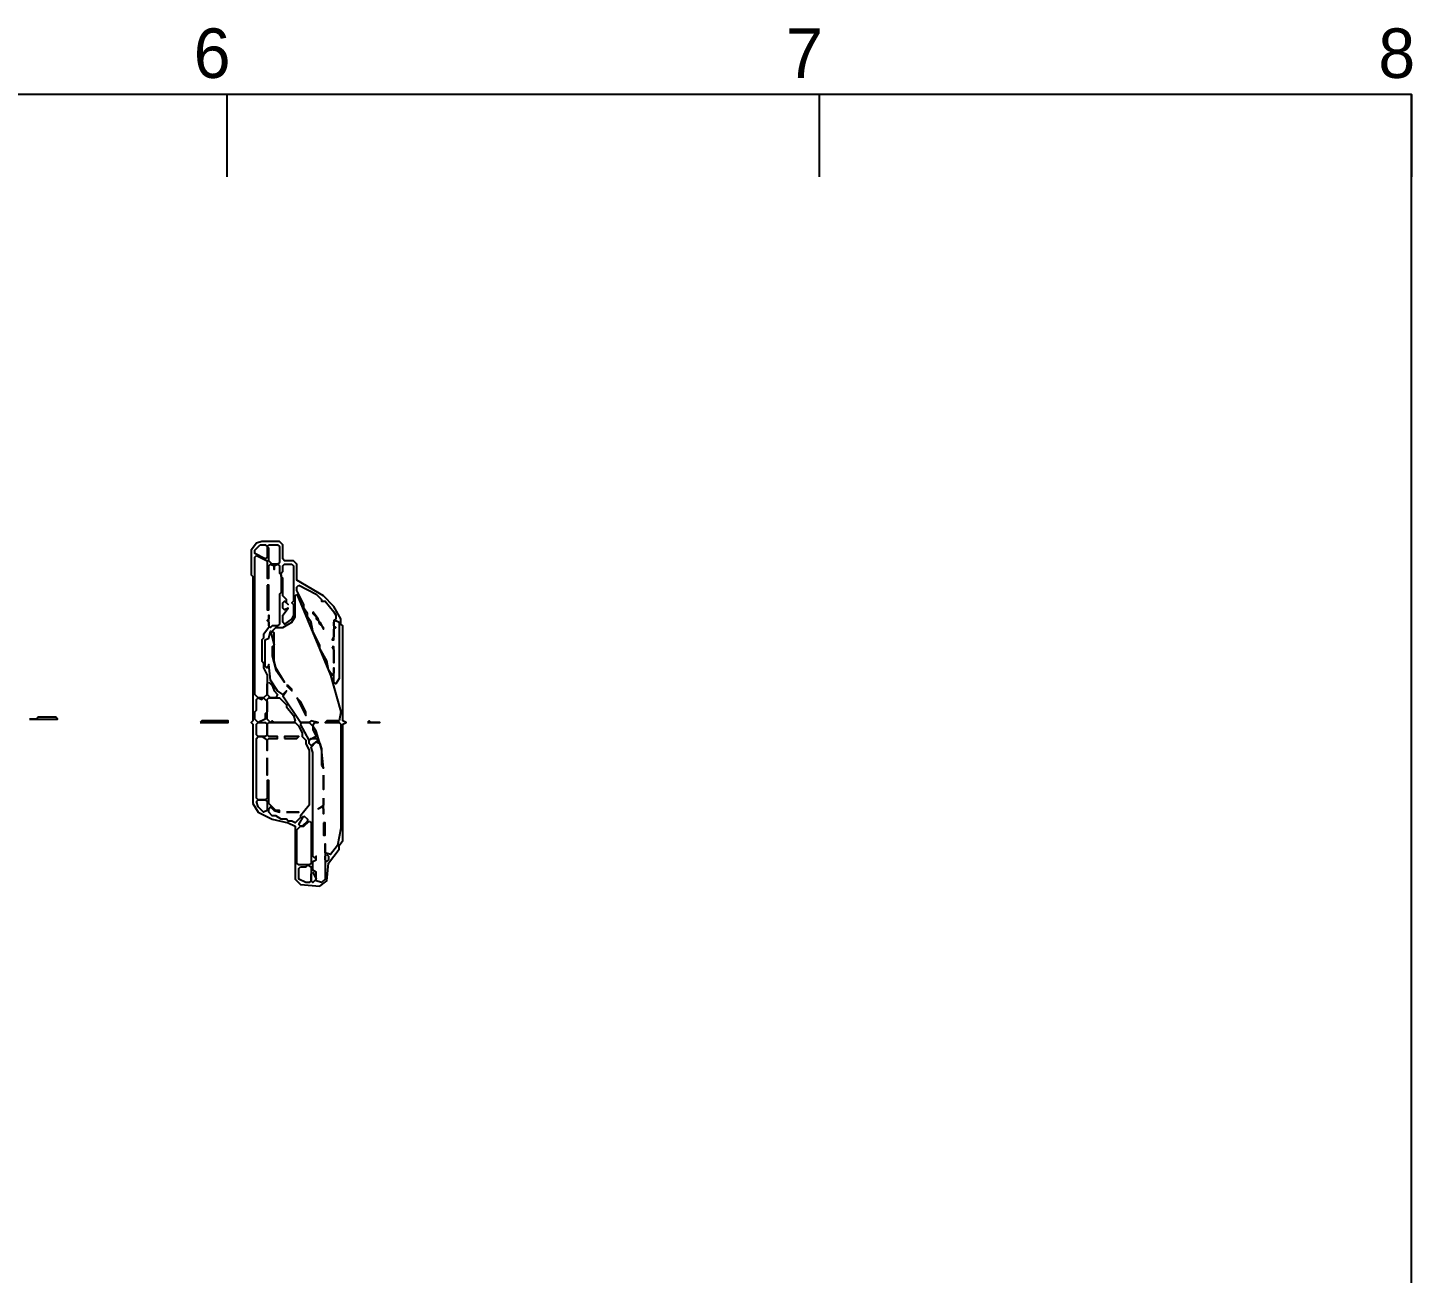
# Model space of a CAD drawing. Header units: millimetres. Extents: x 1 to 292, y 4 to 209.
# Drawn here: x 208.2 to 292.1, y 133.6 to 209 of the extents above; entities that cross this region are included whole.
import ezdxf

# ---------------------------------------------------------------- set-up
doc = ezdxf.new("R2010")
doc.units = ezdxf.units.MM
for name, color, linetype in [('BORDER', 7, 'Continuous'), ('RASTER_TRACE', 7, 'Continuous'), ('TEXT', 7, 'Continuous')]:
    doc.layers.add(name, color=color, linetype=linetype)

msp = doc.modelspace()

# ---------------------------------------------------------------- linework, layer by layer
at = {"layer": 'BORDER'}
for p, q in [((220.25, 205), (220.25, 200)), ((256.125, 205), (256.125, 200)), ((292, 205), (292, 200))]:
    msp.add_line(p, q, dxfattribs=at)
msp.add_lwpolyline([(5, 5), (292, 5), (292, 205), (5, 205), (5, 5)], dxfattribs=at)
at = {"layer": 'RASTER_TRACE'}
for points in [[(222.372, 177.917), (222.052, 177.81), (221.733, 177.384), (221.733, 175.892), (221.839, 175.785), (221.839, 167.045), (221.733, 166.938), (221.839, 166.832), (221.839, 162.035), (222.159, 161.502), (223.012, 161.076), (223.971, 160.863), (224.397, 160.649), (224.397, 157.452), (224.717, 157.132), (225.89, 157.025), (226.316, 157.345), (226.423, 158.411), (227.062, 159.264), (227.062, 159.477), (227.275, 159.797), (227.275, 166.832), (227.489, 166.938), (227.275, 167.045), (227.275, 172.801), (227.169, 172.907), (227.169, 173.227), (226.742, 173.973), (226.103, 174.613), (224.504, 175.572), (224.504, 176.531), (224.291, 176.744), (223.758, 176.744), (223.651, 176.851), (223.651, 177.704), (223.438, 177.917)], [(222.266, 177.704), (222.585, 177.704), (222.692, 177.597), (222.692, 176.958), (222.585, 176.851), (221.946, 177.171), (221.946, 177.384)], [(222.052, 177.064), (222.692, 176.744), (222.692, 175.679), (222.799, 175.679), (222.799, 176.425), (222.905, 176.531), (223.118, 176.425), (223.118, 176.212), (223.118, 176.425), (223.332, 176.531), (223.438, 176.425), (223.438, 175.998), (223.545, 175.892), (223.545, 174.826), (223.438, 174.719), (223.438, 172.907), (223.332, 172.801), (223.012, 172.801), (222.905, 172.694), (222.799, 172.801), (222.799, 173.44), (222.799, 173.227), (222.692, 173.12), (222.799, 173.014), (222.799, 172.694), (222.479, 172.268), (222.479, 172.055), (222.372, 171.948), (222.372, 170.669), (222.479, 170.562), (222.479, 170.243), (222.692, 169.816), (222.692, 168.644), (222.479, 168.431), (222.159, 168.431), (221.946, 168.644), (221.946, 176.958)], [(222.799, 177.704), (223.332, 177.704), (223.438, 177.597), (223.438, 176.638), (223.332, 176.531), (223.012, 176.531), (222.799, 176.744), (222.799, 177.491), (222.692, 177.597)], [(224.184, 176.531), (224.291, 176.425), (224.291, 174.293), (224.184, 174.186), (224.291, 174.08), (224.291, 173.44), (224.184, 173.227), (223.758, 172.907), (223.651, 173.014), (223.651, 173.44), (223.971, 173.867), (223.758, 173.76), (223.651, 173.867), (223.651, 174.186), (223.758, 174.293), (223.971, 174.08), (223.864, 174.186), (223.864, 174.4), (223.651, 174.613), (223.651, 175.679), (223.545, 175.785), (223.545, 175.998), (223.651, 176.105), (223.651, 176.425), (223.758, 176.531)], [(224.504, 174.719), (226.529, 169.816), (227.169, 167.578), (227.062, 167.045), (226.316, 167.045), (226.209, 166.938), (227.062, 166.938), (227.169, 166.832), (227.169, 160.543), (226.956, 159.477), (226.529, 158.944), (226.209, 159.051), (226.209, 159.584), (226.209, 157.452), (225.996, 157.239), (225.676, 157.345), (225.676, 157.878), (225.463, 157.985), (225.463, 158.518), (225.676, 158.624), (225.676, 158.837), (225.57, 158.731), (225.463, 158.837), (225.463, 165.126), (225.357, 165.446), (225.676, 165.766), (225.89, 165.659), (225.996, 165.339), (225.996, 164.38), (226.103, 164.167), (225.996, 165.339), (225.676, 166.405), (225.463, 166.725), (225.57, 166.938), (225.783, 166.938), (225.357, 167.045), (225.25, 166.938), (224.717, 166.938), (223.651, 168.537), (223.864, 168.857), (223.651, 168.644), (223.332, 168.857), (222.905, 169.496), (222.799, 170.456), (222.692, 170.243), (222.585, 170.349), (222.585, 171.948), (222.799, 172.055), (222.905, 172.481), (223.118, 171.628), (223.012, 171.522), (223.012, 170.989), (223.225, 170.136), (223.758, 169.39), (223.225, 170.243), (223.118, 170.669), (223.118, 172.374), (223.012, 172.481), (223.225, 172.694), (223.651, 172.694), (224.184, 173.014), (224.397, 173.334), (224.397, 174.613)], [(222.692, 175.252), (222.692, 173.76), (222.799, 173.76), (222.799, 175.252)], [(224.611, 175.252), (225.676, 174.719), (225.996, 174.4), (225.996, 174.293), (226.209, 174.293), (226.742, 173.653), (226.849, 173.44), (226.849, 173.227), (226.742, 173.12), (226.742, 172.161), (226.636, 171.948), (226.742, 171.948), (226.742, 172.587), (226.849, 172.694), (226.742, 172.801), (226.742, 173.014), (226.849, 173.12), (227.062, 173.014), (227.062, 169.603), (226.849, 169.283), (226.742, 169.39), (226.742, 170.243), (226.742, 169.923), (226.636, 169.816), (226.423, 170.136), (226.316, 170.669), (225.89, 171.415), (225.89, 171.628), (225.463, 172.481), (225.357, 173.014), (225.144, 173.334), (225.144, 173.547), (224.93, 173.867), (224.93, 174.08), (224.504, 174.932), (224.504, 175.146)], [(225.463, 173.653), (225.463, 173.547), (225.676, 173.334), (225.676, 173.227), (225.89, 173.014), (226.103, 172.587), (226.103, 172.694), (225.89, 172.907), (225.783, 173.227)], [(226.636, 171.522), (226.742, 171.308), (226.742, 170.562), (226.742, 171.522)], [(222.799, 169.39), (223.012, 169.177), (223.118, 168.857), (223.332, 168.644), (223.225, 168.431), (222.905, 168.431), (222.692, 168.644), (222.692, 169.283)], [(223.864, 169.177), (224.184, 168.857), (224.184, 168.963), (223.971, 169.177)], [(222.479, 168.431), (222.692, 168.217), (222.692, 167.578), (222.585, 167.471), (222.585, 167.151), (222.159, 166.938), (221.946, 167.151), (221.946, 167.578), (222.052, 167.684), (222.052, 168.324), (222.159, 168.431), (222.372, 168.324)], [(222.692, 168.324), (222.799, 168.431), (223.438, 168.431), (223.864, 168.004), (223.864, 167.898), (224.291, 167.365), (224.397, 167.045), (224.291, 166.938), (223.118, 166.938), (223.012, 167.045), (222.905, 166.938), (222.692, 167.151)], [(224.504, 168.431), (225.037, 167.365), (225.037, 167.578), (224.717, 168.217)], [(208.302, 167.151), (210.008, 167.151), (209.901, 167.258), (208.835, 167.258), (208.729, 167.151)], [(218.642, 166.938), (220.347, 166.938), (220.347, 167.045), (218.748, 167.045)], [(222.799, 166.938), (224.397, 166.938), (224.611, 166.725), (224.824, 166.299), (224.824, 166.086), (225.037, 165.872), (225.037, 165.659), (225.25, 165.233), (225.25, 161.929), (224.717, 161.289), (224.717, 161.182), (224.397, 160.863), (224.184, 160.969), (223.971, 160.969), (223.864, 161.076), (223.545, 161.076), (223.225, 161.289), (223.012, 161.289), (222.799, 161.502), (222.799, 161.715), (222.905, 161.822), (223.118, 161.609), (223.438, 161.502), (223.438, 161.609), (223.225, 161.609), (222.799, 162.035), (222.799, 163.421), (222.692, 163.421), (222.692, 162.355), (222.585, 162.248), (222.159, 162.248), (222.052, 162.355), (222.052, 165.979), (222.159, 166.086), (222.372, 166.086), (222.692, 165.872), (222.692, 165.233), (222.692, 165.872), (222.799, 165.979), (223.332, 165.979), (223.332, 166.086), (222.799, 166.086), (222.692, 166.192), (222.692, 166.832)], [(222.159, 166.938), (222.585, 166.938), (222.692, 166.832), (222.692, 166.192), (222.585, 166.086), (222.159, 166.086), (222.052, 166.192), (222.052, 166.832)], [(224.717, 166.832), (224.824, 166.938), (225.25, 166.938), (225.463, 166.725), (225.463, 166.512), (225.676, 166.086), (225.25, 165.872)], [(228.768, 166.938), (229.514, 166.938), (228.981, 166.938), (228.874, 167.045)], [(223.758, 165.979), (224.504, 165.979), (224.611, 166.086), (223.758, 166.086)], [(225.25, 165.659), (225.25, 165.872), (225.357, 165.979), (225.676, 165.979), (225.783, 165.872), (225.357, 165.553)], [(222.692, 164.806), (222.692, 163.741)], [(226.103, 163.741), (226.103, 162.888)], [(222.052, 162.142), (222.159, 162.248), (222.585, 162.248), (222.692, 162.142), (222.692, 161.609), (222.479, 161.502), (222.159, 161.822)], [(226.103, 162.355), (226.103, 161.929), (225.783, 161.715), (225.996, 161.822), (226.103, 161.715), (226.103, 161.396)], [(223.864, 161.502), (224.611, 161.502)], [(224.93, 161.289), (225.144, 161.076), (225.144, 160.969), (224.824, 160.649), (224.717, 160.649), (224.611, 160.756)], [(225.25, 160.969), (225.357, 160.863), (225.357, 158.411), (225.25, 158.305), (224.611, 158.305), (224.504, 158.411), (224.504, 160.436), (224.717, 160.649), (224.93, 160.649)], [(226.103, 160.863), (226.103, 160.117), (226.209, 160.117), (226.209, 160.863)], [(226.316, 158.944), (226.423, 158.837), (226.423, 158.624), (226.316, 158.518), (226.209, 158.624), (226.209, 158.837)], [(224.717, 158.198), (225.037, 158.198), (225.144, 158.305), (225.357, 158.198), (225.357, 157.345), (225.25, 157.239), (225.037, 157.239), (224.611, 157.452), (224.611, 158.091)], [(225.463, 157.878), (225.676, 157.452), (225.463, 157.239), (225.357, 157.345), (225.357, 157.772)]]:
    msp.add_lwpolyline(points, close=True, dxfattribs=at)

# ---------------------------------------------------------------- texts
at = {"layer": 'TEXT'}
for s, p in [('6', (218.25, 206)), ('7', (254.125, 206)), ('8', (290, 206))]:
    msp.add_text(s, height=3, dxfattribs=at).set_placement(p)

doc.saveas('drawing.dxf')
